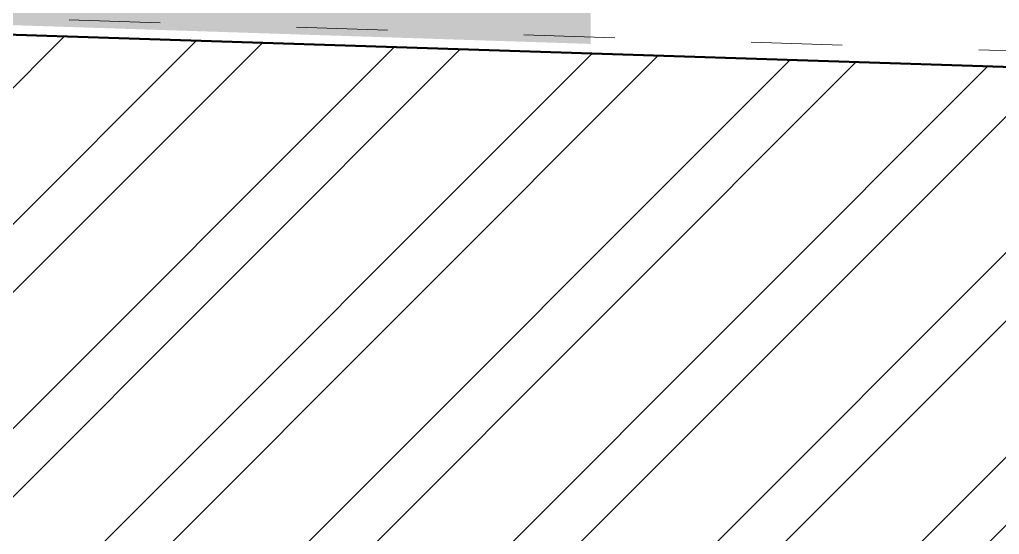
# Model space of a CAD drawing. Header units: inches. Extents: x -10121 to 9010, y 58067 to 62726.
# Drawn here: x 2222.7 to 2287.3, y 62159.8 to 62193.7 of the extents above; entities that cross this region are included whole.
import ezdxf

# ---------------------------------------------------------------- set-up
doc = ezdxf.new("R2010")
doc.units = ezdxf.units.IN
doc.linetypes.add('ACAD_ISO03W100', pattern=[30, 12, -18])
for name, color, linetype, lineweight in [('A-DUVAR 0.50', 40, 'Continuous', 50), ('Auto-Silik_Cizgiler', 47, 'Continuous', 9), ('Auto-SilikCizgiler', 251, 'Continuous', 9), ('BACAHATCH', 8, 'Continuous', 13)]:
    doc.layers.add(name, color=color, linetype=linetype, lineweight=lineweight)

msp = doc.modelspace()

# ---------------------------------------------------------------- hatches: boundary and pattern name
at = {"layer": 'BACAHATCH'}
msp.add_hatch(color=256, dxfattribs=at).paths.add_polyline_path([(2260.343, 62192.143), (2260.343, 62202.148), (1659.625, 62221.616), (1659.625, 62211.61)])

# ---------------------------------------------------------------- linework, layer by layer
at = {"layer": 'A-DUVAR 0.50'}
msp.add_line((1327.418, 62221.755), (3326.37, 62156.973), dxfattribs=at)
at = {"layer": 'Auto-Silik_Cizgiler'}
for p, q in [((2176.358, 62143.345), (2225.657, 62192.645)), ((2184.987, 62142.995), (2234.356, 62192.363)), ((2189.302, 62142.819), (2238.705, 62192.222)), ((2197.932, 62142.469), (2247.403, 62191.94)), ((2202.246, 62142.293), (2251.752, 62191.799)), ((2210.876, 62141.943), (2260.451, 62191.517)), ((2215.191, 62141.767), (2264.8, 62191.376)), ((2223.82, 62141.417), (2273.498, 62191.094)), ((2228.135, 62141.241), (2277.847, 62190.953)), ((2236.765, 62140.89), (2286.546, 62190.672)), ((2241.079, 62140.715), (2290.895, 62190.531)), ((2249.709, 62140.364), (2299.593, 62190.249)), ((2254.024, 62140.189), (2303.942, 62190.108)), ((2262.653, 62139.838), (2312.641, 62189.826)), ((2285.785, 62158.479), (2316.99, 62189.685))]:
    msp.add_line(p, q, dxfattribs=at)
at = {"layer": 'Auto-SilikCizgiler', "color": 1, "linetype": 'ACAD_ISO03W100', "ltscale": 0.5, "true_color": 0xe60000}
msp.add_line((3326.37, 62157.516), (1327.597, 62223.301), dxfattribs=at)

doc.saveas('drawing.dxf')
